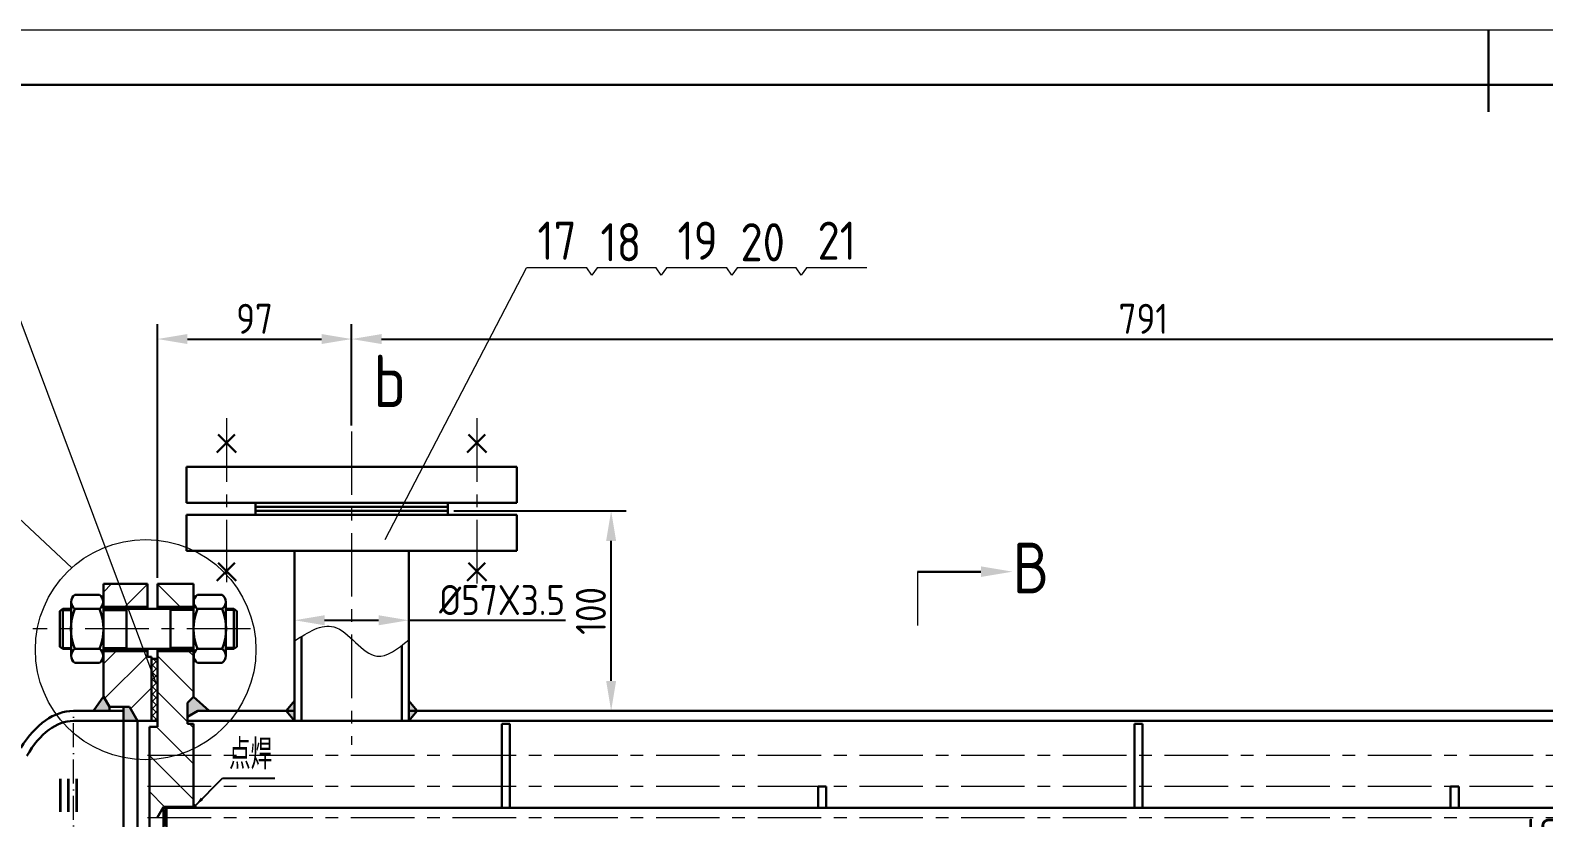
# Paper-space layout 'Gb A1 标题栏' of a CAD drawing. Extents: x 3562 to 5852, y -8842 to -7224.
# Drawn here: x 3979 to 4735, y -7618 to -7224 of the extents above; entities that cross this region are included whole.
import ezdxf

# ---------------------------------------------------------------- set-up
doc = ezdxf.new("R2010")
doc.units = 0
doc.linetypes.add('ACAD_ISO10W100', pattern=[18, 12, -3, 0, -3])
doc.linetypes.add('CENTER', pattern=[50.8, 31.75, -6.35, 6.35, -6.35])
doc.layers.get('Defpoints').update_dxf_attribs({"linetype": 'CONTINUOUS', "lineweight": 15})
for name, color, linetype, lineweight in [('一般注释', 5, 'CONTINUOUS', 15), ('中心线', 1, 'CENTER', 15), ('单点划线', 6, 'ACAD_ISO10W100', 15), ('可见轮廓线', 7, 'CONTINUOUS', 30), ('图框_内框线', 5, 'CONTINUOUS', 30), ('图框_外框线', 7, 'CONTINUOUS', 15), ('填充剖面线', 3, 'CONTINUOUS', 15), ('尺寸标注', 5, 'CONTINUOUS', 15), ('细实线', 2, 'CONTINUOUS', 15)]:
    doc.layers.add(name, color=color, linetype=linetype, lineweight=lineweight)
doc.styles.add('STYLE3', font='gbenor.shx', dxfattribs={"height": 4, "bigfont": 'gbcbig.shx'})
doc.styles.add('件号及接点字头', font='gbenor.shx', dxfattribs={"height": 7, "bigfont": 'gbcbig.shx'})
doc.styles.add('工程字', font='gbenor.shx', dxfattribs={"bigfont": 'gbcbig.shx'})
doc.styles.add('管口名称', font='gbenor.shx', dxfattribs={"height": 10, "bigfont": 'gbcbig.shx'})
doc.dimstyles.new('GB-5', dxfattribs={"dimtxt": 5, "dimasz": 5, "dimexe": 2.5, "dimexo": 1, "dimgap": 0.875, "dimtad": 1, "dimdsep": 46, "dimtxsty": '工程字', "dimcen": 5, "dimadec": 0, "dimazin": 0, "dimtfac": 0.7, "dimtix": 1, "dimtmove": 0, "dimatfit": 3, "dimfxl": 0, "dimtzin": 0, "dimarcsym": 0})

# ---------------------------------------------------------------- blocks, each defined once
blk = doc.blocks.new('*D44')
at = {"layer": 'Defpoints', "color": 0}
for p in [(4139.05, -7378.51), (4139.05, -7424.71), (4042.05, -7500.94)]:
    blk.add_point(p, dxfattribs=at)
at = {"layer": '尺寸标注', "color": 0, "lineweight": -2}
for p, q in [((4042.05, -7497.94), (4042.05, -7371.01)), ((4139.05, -7421.71), (4139.05, -7371.01)), ((4057.05, -7378.51), (4124.05, -7378.51))]:
    blk.add_line(p, q, dxfattribs=at)
at = {"layer": '尺寸标注', "color": 0}
for points in [[(4057.05, -7376.01), (4057.05, -7381.01), (4042.05, -7378.51)], [(4124.05, -7376.01), (4124.05, -7381.01), (4139.05, -7378.51)]]:
    blk.add_solid(points, dxfattribs=at)
at = {"layer": '尺寸标注', "color": 0, "insert": (4090.55, -7368.39), "char_height": 15, "attachment_point": 5, "style": '工程字'}
blk.add_mtext('97', dxfattribs=at)
blk = doc.blocks.new('*D45')
at = {"layer": 'Defpoints', "color": 0}
for p in [(4110.55, -7518.37), (4167.55, -7518.37), (4167.55, -7519.11)]:
    blk.add_point(p, dxfattribs=at)
at = {"layer": '尺寸标注', "color": 0, "lineweight": -2}
for p, q in [((4110.55, -7521.37), (4110.55, -7526.61)), ((4125.55, -7519.11), (4152.55, -7519.11)), ((4167.55, -7519.11), (4245.82, -7519.11)), ((4167.55, -7521.37), (4167.55, -7526.61))]:
    blk.add_line(p, q, dxfattribs=at)
at = {"layer": '尺寸标注', "color": 0}
for points in [[(4125.55, -7516.61), (4125.55, -7521.61), (4110.55, -7519.11)], [(4152.55, -7516.61), (4152.55, -7521.61), (4167.55, -7519.11)]]:
    blk.add_solid(points, dxfattribs=at)
at = {"layer": '尺寸标注', "color": 0, "insert": (4214.18, -7508.99), "char_height": 15, "attachment_point": 5, "style": '工程字'}
blk.add_mtext('%%C57X3.5', dxfattribs=at)
blk = doc.blocks.new('*D46')
at = {"layer": 'Defpoints', "color": 0}
for p in [(4187.12, -7464.44), (4268.68, -7464.44), (4171.72, -7564.44)]:
    blk.add_point(p, dxfattribs=at)
at = {"layer": '尺寸标注', "color": 0, "lineweight": -2}
for p, q in [((4190.12, -7464.44), (4276.18, -7464.44)), ((4268.68, -7549.44), (4268.68, -7479.44)), ((4174.72, -7564.44), (4276.18, -7564.44))]:
    blk.add_line(p, q, dxfattribs=at)
at = {"layer": '尺寸标注', "color": 0}
for points in [[(4266.18, -7479.44), (4271.18, -7479.44), (4268.68, -7464.44)], [(4266.18, -7549.44), (4271.18, -7549.44), (4268.68, -7564.44)]]:
    blk.add_solid(points, dxfattribs=at)
at = {"layer": '尺寸标注', "color": 0, "insert": (4258.56, -7514.44), "char_height": 15, "attachment_point": 5, "rotation": 90, "style": '工程字'}
blk.add_mtext('100', dxfattribs=at)
blk = doc.blocks.new('*D49')
at = {"layer": 'Defpoints', "color": 0}
for p in [(4930.05, -7378.51), (4139.05, -7424.71), (4930.05, -7424.71)]:
    blk.add_point(p, dxfattribs=at)
at = {"layer": '尺寸标注', "color": 0, "lineweight": -2}
for p, q in [((4139.05, -7421.71), (4139.05, -7371.01)), ((4930.05, -7421.71), (4930.05, -7371.01)), ((4154.05, -7378.51), (4915.05, -7378.51))]:
    blk.add_line(p, q, dxfattribs=at)
at = {"layer": '尺寸标注', "color": 0}
for points in [[(4154.05, -7376.01), (4154.05, -7381.01), (4139.05, -7378.51)], [(4915.05, -7376.01), (4915.05, -7381.01), (4930.05, -7378.51)]]:
    blk.add_solid(points, dxfattribs=at)
at = {"layer": '尺寸标注', "color": 0, "insert": (4534.55, -7368.39), "char_height": 15, "attachment_point": 5, "style": '工程字'}
blk.add_mtext('791', dxfattribs=at)
blk = doc.blocks.new('*D54')
at = {"layer": 'Defpoints', "color": 0}
for p in [(4626.03, -7564.44), (4744.96, -7564.44), (4626.03, -7732.44)]:
    blk.add_point(p, dxfattribs=at)
at = {"layer": '尺寸标注', "color": 0, "lineweight": -2}
for p, q in [((4629.03, -7564.44), (4752.46, -7564.44)), ((4744.96, -7717.44), (4744.96, -7579.44)), ((4629.03, -7732.44), (4752.46, -7732.44))]:
    blk.add_line(p, q, dxfattribs=at)
at = {"layer": '尺寸标注', "color": 0}
for points in [[(4742.46, -7579.44), (4747.46, -7579.44), (4744.96, -7564.44)], [(4742.46, -7717.44), (4747.46, -7717.44), (4744.96, -7732.44)]]:
    blk.add_solid(points, dxfattribs=at)
at = {"layer": '尺寸标注', "color": 0, "insert": (4734.83, -7645.73), "char_height": 15, "attachment_point": 5, "rotation": 90, "style": '工程字'}
blk.add_mtext('%%C168X5', dxfattribs=at)

psp = doc.layouts.new('Gb A1 标题栏')

# ---------------------------------------------------------------- hatches: boundary and pattern name
at = {"layer": '可见轮廓线'}
h = psp.add_hatch(color=256, dxfattribs=at)
h.paths.add_polyline_path([(4018.051, -7562.44), (4015.051, -7557.244), (4010.051, -7564.44), (4018.051, -7564.44)])
h.paths.add_polyline_path([(4028.051, -7562.44), (4025.051, -7562.44), (4025.051, -7569.44), (4032.092, -7569.44)])
for points in [[(4060.051, -7557.44), (4057.051, -7560.44), (4057.051, -7567.44), (4062.247, -7564.44), (4067.811, -7564.44)], [(4060.051, -7610.934), (4060.051, -7612.852), (4061.553, -7612.852)]]:
    psp.add_hatch(color=256, dxfattribs=at).paths.add_polyline_path(points)
h = psp.add_hatch(color=256, dxfattribs=at)
h.paths.add_polyline_path([(4110.551, -7559.44), (4106.381, -7564.44), (4110.551, -7569.44)])
h.paths.add_polyline_path([(4167.551, -7559.44), (4167.551, -7569.44), (4171.721, -7564.44)])
at = {"layer": '填充剖面线'}
h = psp.add_hatch(dxfattribs=at)
h.set_pattern_fill('ANSI31', color=256, scale=4, style=0)
h.set_pattern_definition([(45, (97.211, 0), (-8.980256, 8.980256), [])])
h.paths.add_polyline_path([(4015.051, -7500.94), (4015.051, -7512.329), (4037.051, -7512.329), (4037.051, -7500.94)])
h.paths.add_polyline_path([(4015.051, -7557.244), (4018.051, -7562.44), (4028.051, -7562.44), (4032.092, -7569.44), (4039.051, -7569.44), (4039.051, -7537.44), (4037.051, -7537.44), (4037.051, -7534.551), (4015.051, -7534.551)])
h.paths.add_polyline_path([(4039.051, -7727.44), (4032.092, -7727.44), (4028.051, -7734.44), (4018.051, -7734.44), (4015.051, -7739.636), (4015.051, -7762.329), (4037.051, -7762.329), (4037.051, -7759.44), (4039.051, -7759.44)])
h.paths.add_polyline_path([(4037.051, -7795.94), (4037.051, -7784.551), (4015.051, -7784.551), (4015.051, -7795.94)])
h = psp.add_hatch(dxfattribs=at)
h.set_pattern_fill('ANSI31', color=256, scale=4, angle=90, style=0)
h.set_pattern_definition([(135, (97.211, 0), (-8.980256, -8.980256), [])])
h.paths.add_polyline_path([(4060.051, -7512.329), (4060.051, -7500.94), (4042.051, -7500.94), (4042.051, -7512.329)])
h.paths.add_polyline_path([(4060.051, -7534.551), (4042.051, -7534.551), (4042.051, -7572.44), (4038.051, -7572.44), (4038.051, -7586.675), (4060.051, -7586.675), (4060.051, -7570.94), (4057.051, -7570.94), (4057.051, -7560.44), (4060.051, -7557.44)])
h.paths.add_polyline_path([(4038.051, -7586.675), (4038.051, -7602.263), (4060.051, -7602.263), (4060.051, -7597.264), (4060.051, -7586.675)])
h.paths.add_polyline_path([(4038.051, -7602.263), (4038.051, -7617.852), (4041.972, -7617.852), (4045.051, -7612.352), (4060.051, -7612.352), (4060.051, -7602.263)])
h.paths.add_polyline_path([(4060.051, -7633.44), (4060.051, -7623.352), (4045.051, -7623.352), (4041.972, -7617.852), (4038.051, -7617.852), (4038.051, -7633.44)])
h.paths.add_polyline_path([(4060.051, -7648.44), (4060.051, -7633.44), (4038.051, -7633.44), (4038.051, -7644.44), (4042.051, -7644.44), (4042.051, -7648.44)])
h.paths.add_polyline_path([(4042.051, -7652.44), (4038.051, -7652.44), (4038.051, -7663.44), (4060.051, -7663.44), (4060.051, -7648.44), (4042.051, -7648.44)])
h.paths.add_polyline_path([(4038.051, -7663.44), (4038.051, -7679.029), (4041.972, -7679.029), (4045.051, -7673.529), (4060.051, -7673.529), (4060.051, -7663.44)])
h.paths.add_polyline_path([(4045.051, -7684.529), (4041.972, -7679.029), (4038.051, -7679.029), (4038.051, -7694.617), (4060.051, -7694.617), (4060.051, -7684.529)])
h.paths.add_polyline_path([(4038.051, -7694.617), (4038.051, -7704.206), (4060.051, -7704.206), (4060.051, -7694.617)])
h.paths.add_polyline_path([(4057.051, -7725.94), (4060.051, -7725.94), (4060.051, -7716.206), (4038.051, -7716.206), (4038.051, -7724.44), (4042.051, -7724.44), (4042.051, -7762.329), (4060.051, -7762.329), (4060.051, -7739.44), (4057.051, -7736.44)])
h.paths.add_polyline_path([(4060.051, -7795.94), (4060.051, -7784.551), (4042.051, -7784.551), (4042.051, -7795.94)])
h = psp.add_hatch(dxfattribs=at)
h.set_pattern_fill('ANSI37', color=256, scale=0.8, style=0)
h.set_pattern_definition([(45, (97.2108, 0), (-1.7960512, 1.7960512), []), (135, (97.2108, 0), (-1.7960512, -1.7960512), [])])
h.paths.add_polyline_path([(4042.051, -7538.44), (4039.051, -7538.44), (4039.051, -7569.44), (4042.051, -7569.44)])

# ---------------------------------------------------------------- linework, layer by layer
at = {"layer": '一般注释'}
for p, q in [((4041.339, -7550.599), (3963.769, -7342.975)), ((4155.827, -7478.712), (4226.413, -7342.975)), ((4256.472, -7342.975), (4226.413, -7342.975)), ((4259.059, -7346.645), (4256.472, -7342.975)), ((4261.73, -7342.975), (4259.059, -7346.645)), ((4291.094, -7342.975), (4261.73, -7342.975)), ((4293.681, -7346.645), (4291.094, -7342.975)), ((4296.351, -7342.975), (4293.681, -7346.645)), ((4326.411, -7342.975), (4296.351, -7342.975)), ((4328.998, -7346.645), (4326.411, -7342.975)), ((4331.668, -7342.975), (4328.998, -7346.645)), ((4361.032, -7342.975), (4331.668, -7342.975)), ((4363.619, -7346.645), (4361.032, -7342.975)), ((4366.29, -7342.975), (4363.619, -7346.645)), ((4396.349, -7342.975), (4366.29, -7342.975)), ((3999.282, -7492.873), (3943.442, -7440.534))]:
    psp.add_line(p, q, dxfattribs=at)
psp.add_circle((4036.159, -7533.811), 55.099, dxfattribs=at)
at = {"layer": '中心线'}
for p, q in [((4076.551, -7418.13), (4076.551, -7500.056)), ((4201.551, -7418.13), (4201.551, -7502.972)), ((4139.051, -7424.708), (4139.051, -7581.417)), ((4088.551, -7523.44), (3979.787, -7523.44)), ((5034.051, -7586.675), (4035.051, -7586.675)), ((5034.051, -7602.263), (4035.051, -7602.263)), ((5034.051, -7617.852), (4035.051, -7617.852))]:
    psp.add_line(p, q, dxfattribs=at)
at = {"layer": '单点划线'}
psp.add_line((4000.051, -7727.44), (4000.051, -7564.44), dxfattribs=at)
at = {"layer": '可见轮廓线'}
for p, q in [((4071.751, -7435.219), (4080.698, -7426.272)), ((4081.351, -7435.219), (4072.404, -7426.272)), ((4196.751, -7435.219), (4205.698, -7426.272)), ((4206.351, -7435.219), (4197.404, -7426.272)), ((4221.551, -7442.44), (4056.551, -7442.44)), ((4056.551, -7460.44), (4056.551, -7442.44)), ((4221.551, -7460.44), (4221.551, -7442.44)), ((4221.551, -7460.44), (4056.551, -7460.44)), ((4090.983, -7460.44), (4090.983, -7462.44)), ((4187.119, -7460.44), (4187.119, -7462.44)), ((4056.551, -7466.44), (4056.551, -7484.44)), ((4221.551, -7466.44), (4056.551, -7466.44)), ((4187.119, -7462.44), (4090.983, -7462.44)), ((4090.983, -7464.44), (4090.983, -7462.44)), ((4187.119, -7462.44), (4090.983, -7462.44)), ((4187.119, -7464.44), (4090.983, -7464.44)), ((4090.983, -7466.44), (4090.983, -7464.44)), ((4187.119, -7464.44), (4187.119, -7462.44)), ((4187.119, -7466.44), (4187.119, -7464.44)), ((4221.551, -7466.44), (4221.551, -7484.44)), ((4221.551, -7484.44), (4056.551, -7484.44)), ((4110.551, -7484.44), (4110.551, -7569.44)), ((4167.551, -7484.44), (4167.551, -7569.44)), ((4071.751, -7499.378), (4080.698, -7490.43)), ((4081.351, -7499.378), (4072.404, -7490.43)), ((4196.751, -7499.378), (4205.698, -7490.43)), ((4206.351, -7499.378), (4197.404, -7490.43)), ((4421.668, -7494.821), (4453.41, -7494.821)), ((4000.753, -7506.44), (4013.102, -7506.44)), ((4037.051, -7500.94), (4015.051, -7500.94)), ((4015.051, -7500.94), (4015.051, -7557.244)), ((4037.051, -7513.44), (4037.051, -7500.94)), ((4060.051, -7500.94), (4042.051, -7500.94)), ((4042.051, -7500.94), (4042.051, -7513.44)), ((4060.051, -7500.94), (4060.051, -7557.44)), ((4074.349, -7506.44), (4062, -7506.44)), ((3994.872, -7513.44), (3993.372, -7514.527)), ((3993.372, -7514.527), (3993.372, -7532.354)), ((3994.872, -7513.44), (3994.872, -7533.44)), ((3994.872, -7513.44), (3994.872, -7533.44)), ((3994.872, -7513.44), (3998.927, -7513.44)), ((3998.927, -7509.739), (3998.927, -7537.142)), ((4000.753, -7513.44), (4013.102, -7513.44)), ((4008.102, -7513.44), (4013.102, -7513.44)), ((4037.051, -7512.329), (4015.051, -7512.329)), ((4015.051, -7513.44), (4060.051, -7513.44)), ((4026.511, -7513.44), (4026.511, -7533.44)), ((4060.051, -7512.329), (4042.051, -7512.329)), ((4048.591, -7513.44), (4048.591, -7533.44)), ((4067, -7513.44), (4062, -7513.44)), ((4074.349, -7513.44), (4062, -7513.44)), ((4076.175, -7509.739), (4076.175, -7537.142)), ((4080.23, -7513.44), (4076.175, -7513.44)), ((4080.23, -7513.44), (4080.23, -7533.44)), ((4080.23, -7513.44), (4081.73, -7514.527)), ((4080.23, -7513.44), (4080.23, -7533.44)), ((4081.73, -7514.527), (4081.73, -7532.354)), ((4114.051, -7527.19), (4114.051, -7569.44)), ((3994.872, -7533.44), (3993.372, -7532.354)), ((3994.872, -7533.44), (3998.927, -7533.44)), ((4000.753, -7533.44), (4013.102, -7533.44)), ((4008.102, -7533.44), (4013.102, -7533.44)), ((4015.051, -7533.44), (4060.051, -7533.44)), ((4037.051, -7534.551), (4015.051, -7534.551)), ((4037.051, -7537.44), (4037.051, -7533.44)), ((4037.051, -7537.44), (4039.051, -7537.44)), ((4039.051, -7537.44), (4039.051, -7569.44)), ((4042.051, -7533.44), (4042.051, -7572.44)), ((4060.051, -7534.551), (4042.051, -7534.551)), ((4074.349, -7533.44), (4062, -7533.44)), ((4067, -7533.44), (4062, -7533.44)), ((4080.23, -7533.44), (4076.175, -7533.44)), ((4080.23, -7533.44), (4081.73, -7532.354)), ((4164.051, -7531.755), (4164.051, -7569.44)), ((4000.753, -7540.44), (4013.102, -7540.44)), ((4042.051, -7538.44), (4039.051, -7538.44)), ((4074.349, -7540.44), (4062, -7540.44)), ((4010.051, -7564.44), (4015.051, -7557.244)), ((4018.051, -7562.44), (4015.051, -7557.244)), ((4057.051, -7560.44), (4060.051, -7557.44)), ((4060.051, -7557.44), (4067.811, -7564.44)), ((4110.551, -7559.44), (4106.381, -7564.44)), ((4167.551, -7559.44), (4171.721, -7564.44)), ((4025.051, -7564.44), (4000.051, -7564.44)), ((4028.051, -7562.44), (4018.051, -7562.44)), ((4018.051, -7562.44), (4018.051, -7564.44)), ((4025.051, -7569.44), (4025.051, -7562.44)), ((4028.051, -7562.44), (4032.092, -7569.44)), ((4057.051, -7560.44), (4057.051, -7570.94)), ((4057.051, -7560.44), (4057.051, -7570.94)), ((4057.051, -7567.44), (4062.247, -7564.44)), ((4110.551, -7564.44), (4062.247, -7564.44)), ((4110.551, -7569.44), (4106.381, -7564.44)), ((4901.551, -7564.44), (4167.551, -7564.44)), ((4167.551, -7569.44), (4171.721, -7564.44)), ((4042.051, -7569.44), (4000.051, -7569.44)), ((4025.051, -7645.94), (4025.051, -7569.44)), ((4032.092, -7645.94), (4032.092, -7569.44)), ((4038.051, -7572.44), (4038.051, -7644.44)), ((4042.051, -7572.44), (4038.051, -7572.44)), ((5012.051, -7569.44), (4057.051, -7569.44)), ((4057.051, -7570.94), (4060.051, -7570.94)), ((4060.051, -7570.94), (4060.051, -7597.264)), ((4214.051, -7570.94), (4214.051, -7612.852)), ((4214.051, -7570.94), (4218.051, -7570.94)), ((4218.051, -7570.94), (4218.051, -7612.852)), ((4530.051, -7570.94), (4530.051, -7612.852)), ((4530.051, -7570.94), (4534.051, -7570.94)), ((4534.051, -7570.94), (4534.051, -7612.852)), ((4060.051, -7597.264), (4060.051, -7612.852)), ((4372.051, -7602.263), (4372.051, -7612.852)), ((4372.051, -7602.263), (4376.051, -7602.263)), ((4376.051, -7602.263), (4376.051, -7612.852)), ((4688.051, -7602.263), (4688.051, -7612.852)), ((4688.051, -7602.263), (4692.051, -7602.263)), ((4692.051, -7602.263), (4692.051, -7612.852)), ((4045.051, -7612.352), (4041.972, -7617.852)), ((4060.051, -7612.352), (4045.051, -7612.352)), ((4045.051, -7623.352), (4045.051, -7612.352)), ((4046.654, -7612.852), (4046.051, -7613.651)), ((4046.654, -7612.852), (4046.654, -7622.852)), ((4860.051, -7612.852), (4046.654, -7612.852)), ((4061.553, -7612.852), (4060.051, -7610.934)), ((4046.051, -7622.053), (4046.051, -7613.651))]:
    psp.add_line(p, q, dxfattribs=at)
for centre, radius, start, end in [((4003.184, -7509.94), 4.262, 124.786442, 235.213558), ((4010.671, -7509.94), 4.262, 304.786442, 55.213558), ((4064.432, -7509.94), 4.262, 124.786442, 235.213558), ((4071.918, -7509.94), 4.262, 304.786442, 55.213558), ((4025.43, -7523.44), 26.627, 157.940722, 202.059278), ((3988.425, -7523.44), 26.627, 337.940722, 22.059278), ((4086.678, -7523.44), 26.627, 157.940722, 202.059278), ((4049.672, -7523.44), 26.627, 337.940722, 22.059278), ((4003.184, -7536.94), 4.262, 124.786442, 235.213558), ((4010.671, -7536.94), 4.262, 304.786442, 55.213558), ((4064.432, -7536.94), 4.262, 124.786442, 235.213558), ((4071.918, -7536.94), 4.262, 304.786442, 55.213558)]:
    psp.add_arc(centre, radius, start, end, dxfattribs=at)
for major_axis, ratio, end_param in [((0, -84), 0.5, 3.8180913), ((0, -79), 0.4683544, 3.8201469)]:
    psp.add_ellipse((4000.051, -7648.44), major_axis=major_axis, ratio=ratio, start_param=3.1415927, end_param=end_param, dxfattribs=at)
psp.add_solid([(4453.41, -7492.181), (4453.41, -7497.461), (4469.25, -7494.821)], dxfattribs=at)
at = {"layer": '图框_内框线'}
psp.add_line((5825.135, -7251.364), (3629.698, -7251.364), dxfattribs=at)
psp.add_lwpolyline([(4706.988, -7264.984), (4706.988, -7224.126)], dxfattribs=at)
at = {"layer": '图框_外框线'}
psp.add_lwpolyline([(3561.601, -8842.103), (5852.374, -8842.103), (5852.374, -7224.126), (3561.601, -7224.126)], close=True, dxfattribs=at)
at = {"layer": '细实线'}
for p, q in [((4421.668, -7494.821), (4421.668, -7521.722)), ((3994.872, -7514.19), (3998.927, -7514.19)), ((4015.051, -7514.19), (4026.511, -7514.19)), ((4060.051, -7514.19), (4048.591, -7514.19)), ((4080.23, -7514.19), (4076.175, -7514.19)), ((3994.872, -7532.69), (3998.927, -7532.69)), ((4015.051, -7532.69), (4026.511, -7532.69)), ((4060.051, -7532.69), (4048.591, -7532.69)), ((4080.23, -7532.69), (4076.175, -7532.69))]:
    psp.add_line(p, q, dxfattribs=at)
psp.add_spline([(4110.551, -7529.418), (4130.147, -7522.403), (4151.649, -7537.091), (4167.551, -7528.98)], degree=3, dxfattribs=at)

# ---------------------------------------------------------------- texts
at = {"layer": '一般注释'}
for s, height, style, p in [('17', 19.0671, '件号及接点字头', (4231.888, -7338.87)), ('18', 19.0671, '件号及接点字头', (4263.335, -7339.659)), ('19', 19.0671, '件号及接点字头', (4301.827, -7338.87)), ('20', 19.0671, '件号及接点字头', (4333.274, -7339.659)), ('21', 19.0671, '件号及接点字头', (4371.765, -7338.87)), ('B', 25.344, '管口名称', (4469.2, -7505.621)), ('点焊', 15, 'STYLE3', (4077.799, -7593.564)), ('Ⅲ', 19.067, '件号及接点字头', (3990.713, -7616.837))]:
    psp.add_text(s, height=height, dxfattribs=dict(at, style=style)).set_placement(p)
at = {"layer": '尺寸标注', "style": '管口名称'}
psp.add_text('b', height=26.149, dxfattribs=at).set_placement((4149.807, -7412.573))

# ---------------------------------------------------------------- dimensions: what is measured, and where the dimension line sits
at = {"layer": '尺寸标注'}
for base, p1, p2, text, picture, middle in [((4139.051, -7378.514), (4042.051, -7500.94), (4139.051, -7424.708), '97', '*D44', (4090.551, -7368.389)), ((4930.051, -7378.514), (4139.051, -7424.708), (4930.051, -7424.708), '791', '*D49', (4534.551, -7368.389))]:
    dim = psp.add_linear_dim(base=base, p1=p1, p2=p2, text=text, dimstyle='GB-5', override={"dimtxt": 15, "dimasz": 15, "dimexe": 7.5, "dimexo": 3, "dimgap": 2.625}, dxfattribs=at)
    dim.commit()
    dim.dimension.update_dxf_attribs({"geometry": picture, "text_midpoint": middle})
dim = psp.add_linear_dim(base=(4268.685, -7464.44), p1=(4171.721, -7564.44), p2=(4187.119, -7464.44), angle=90, text='100', dimstyle='GB-5', override={"dimtxt": 15, "dimasz": 15, "dimexe": 7.5, "dimexo": 3, "dimgap": 2.625}, dxfattribs=at)
dim.commit()
dim.dimension.update_dxf_attribs({"geometry": '*D46', "text_midpoint": (4258.56, -7514.44)})
dim = psp.add_linear_dim(base=(4167.551, -7519.112), p1=(4110.551, -7518.371), p2=(4167.551, -7518.371), text='%%C57X3.5', dimstyle='GB-5', override={"dimtxt": 15, "dimasz": 15, "dimexe": 7.5, "dimexo": 3, "dimgap": 2.625}, dxfattribs=at)
dim.commit()
dim.dimension.update_dxf_attribs({"geometry": '*D45', "text_midpoint": (4214.185, -7519.112), "dimtype": 160})
dim = psp.add_linear_dim(base=(4744.955, -7564.44), p1=(4626.025, -7732.44), p2=(4626.025, -7564.44), angle=90, text='%%C168X5', dimstyle='GB-5', override={"dimtxt": 15, "dimasz": 15, "dimexe": 7.5, "dimexo": 3, "dimgap": 2.625}, dxfattribs=at)
dim.commit()
dim.dimension.update_dxf_attribs({"geometry": '*D54', "text_midpoint": (4744.955, -7645.73), "dimtype": 160})

# ---------------------------------------------------------------- leaders
at = {"layer": '可见轮廓线'}
psp.add_leader([(4060.825, -7611.922), (4074.515, -7598.038), (4100.634, -7598.038)], dimstyle='GB-5', override={"dimgap": 0.875, "dimtad": 0}, dxfattribs=at)

doc.saveas('drawing.dxf')
